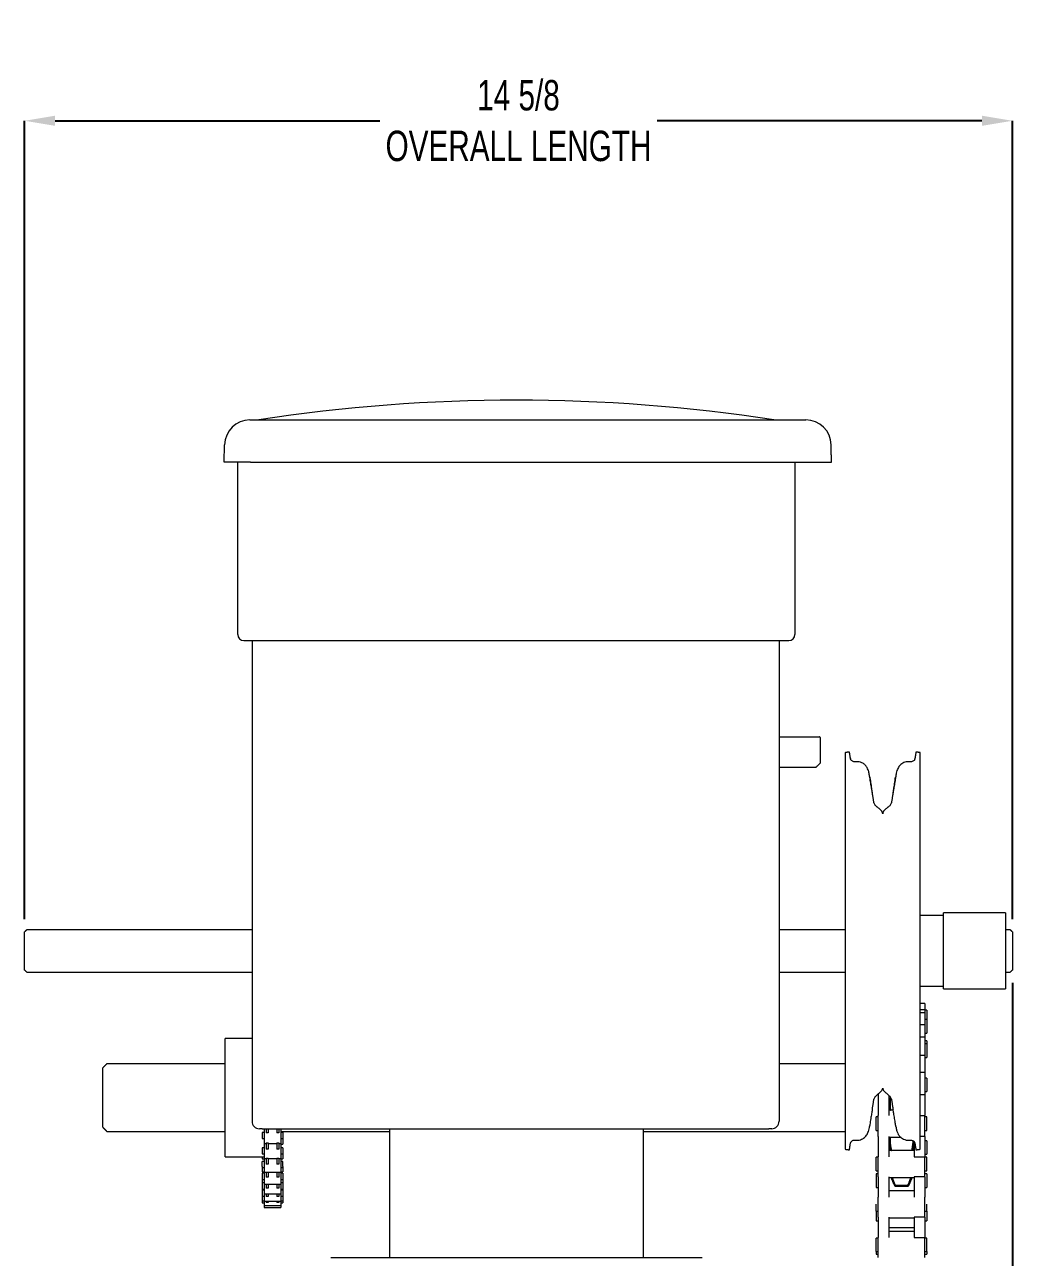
# Model space of a CAD drawing. Header units: inches. Extents: x 2.1 to 21.5, y 6 to 20.3.
# Drawn here: x 2.24 to 7.12, y 14.24 to 20.32 of the extents above; entities that cross this region are included whole.
import ezdxf

# ---------------------------------------------------------------- set-up
doc = ezdxf.new("R2010")
doc.units = ezdxf.units.IN
doc.header["$MEASUREMENT"] = 0
doc.header["$PDSIZE"] = -1
doc.layers.add('DIM', color=1, linetype='Continuous')
doc.styles.add('SLDTEXTSTYLE0', font='ARIAL.TTF', dxfattribs={"width": 0.7})
doc.dimstyles.new('SLDDIMSTYLE0', dxfattribs={"dimtxt": 0.15, "dimasz": 0.15, "dimexe": 0, "dimexo": 0.0625, "dimgap": 0.0375, "dimtad": 0, "dimtih": 1, "dimtoh": 1, "dimdec": 3, "dimlfac": 3, "dimrnd": 1e-09, "dimzin": 12, "dimdsep": 46, "dimtxsty": 'SLDTEXTSTYLE0', "dimsah": 1, "dimcen": 0.09, "dimadec": 0, "dimazin": 0, "dimtfac": 1, "dimtdec": 3, "dimtofl": 0, "dimtmove": 0, "dimatfit": 3, "dimfxl": 0, "dimtolj": 1, "dimtzin": 12, "dimarcsym": 0})
doc.dimstyles.new('SLDDIMSTYLE1', dxfattribs={"dimtxt": 0.15, "dimasz": 0.15, "dimexe": 0, "dimexo": 0.0625, "dimgap": 0.0375, "dimtad": 0, "dimtih": 1, "dimtoh": 1, "dimdec": 3, "dimlfac": 3, "dimrnd": 1e-09, "dimzin": 12, "dimdsep": 46, "dimtxsty": 'SLDTEXTSTYLE0', "dimsah": 1, "dimcen": 0.09, "dimadec": 0, "dimazin": 0, "dimtfac": 1, "dimtdec": 3, "dimtofl": 0, "dimtmove": 0, "dimatfit": 3, "dimfxl": 0, "dimtolj": 1, "dimtzin": 12, "dimarcsym": 0})

# ---------------------------------------------------------------- blocks, each defined once
blk = doc.blocks.new('*D8')
at = {"color": 0, "linetype": 'ByBlock', "lineweight": -2}
for p, q in [((2.2424, 15.9057), (2.2424, 19.8452)), ((2.3924, 19.8452), (3.9956, 19.8452)), ((6.9674, 19.8452), (5.3642, 19.8452)), ((7.1174, 15.9057), (7.1174, 19.8452))]:
    blk.add_line(p, q, dxfattribs=at)
at = {"color": 0, "linetype": 'ByBlock'}
for points in [[(2.2424, 19.8452), (2.3924, 19.8202), (2.3924, 19.8702)], [(7.1174, 19.8452), (6.9674, 19.8202), (6.9674, 19.8702)]]:
    blk.add_solid(points, dxfattribs=at)
at = {"layer": 'DEFPOINTS', "color": 0, "linetype": 'ByBlock'}
for p in [(2.2424, 15.8432), (7.1174, 15.8432)]:
    blk.add_point(p, dxfattribs=at)
at = {"color": 0, "linetype": 'ByBlock', "insert": (4.6799, 19.8452), "char_height": 0.15, "attachment_point": 5, "style": 'SLDTEXTSTYLE0'}
blk.add_mtext('14 5/8\\POVERALL LENGTH', dxfattribs=at)
blk = doc.blocks.new('*D9')
at = {"color": 0, "linetype": 'ByBlock', "lineweight": -2}
for p, q in [((7.1174, 15.5927), (7.1174, 6.9449)), ((6.1337, 7.9684), (6.1337, 6.9449)), ((6.2837, 6.9449), (6.3489, 6.9449)), ((6.9674, 6.9449), (6.9022, 6.9449))]:
    blk.add_line(p, q, dxfattribs=at)
at = {"color": 0, "linetype": 'ByBlock'}
for points in [[(6.1337, 6.9449), (6.2837, 6.9699), (6.2837, 6.9199)], [(7.1174, 6.9449), (6.9674, 6.9699), (6.9674, 6.9199)]]:
    blk.add_solid(points, dxfattribs=at)
at = {"layer": 'DEFPOINTS', "color": 0, "linetype": 'ByBlock'}
for p in [(7.1174, 15.6552), (6.1337, 8.0309)]:
    blk.add_point(p, dxfattribs=at)
at = {"color": 0, "linetype": 'ByBlock', "insert": (6.6256, 6.9449), "char_height": 0.15, "attachment_point": 5, "style": 'SLDTEXTSTYLE0'}
blk.add_mtext('2 15/16\\PSIDE\\PROOM', dxfattribs=at)

msp = doc.modelspace()

# ---------------------------------------------------------------- linework, layer by layer
at = {"color": 7, "linetype": 'Continuous', "lineweight": 15}
for p, q in [((3.354323, 18.369427), (3.356486, 18.369427)), ((3.356486, 18.369427), (5.981486, 18.369427)), ((5.981486, 18.369427), (5.983649, 18.369427)), ((5.983649, 18.369427), (6.098031, 18.369427)), ((3.22785, 18.161094), (3.229342, 18.246609)), ((3.356486, 18.161094), (3.22785, 18.161094)), ((3.293983, 17.310167), (3.293983, 18.161094)), ((3.356486, 18.161094), (6.224504, 18.161094)), ((6.043983, 18.161094), (6.043983, 17.310167)), ((3.323916, 17.280234), (3.345516, 17.280234)), ((3.345516, 17.280234), (5.99245, 17.280234)), ((3.364572, 17.280234), (3.364572, 14.9089)), ((5.966239, 17.280234), (5.966239, 14.9089)), ((5.99245, 17.280234), (6.01405, 17.280234)), ((5.966239, 16.805411), (6.148983, 16.805411)), ((6.168983, 16.802411), (6.168983, 16.676078)), ((6.291839, 16.727511), (6.291839, 16.255198)), ((6.662972, 14.770957), (6.662972, 16.727511)), ((6.291839, 16.255198), (6.291839, 14.770957)), ((6.778072, 15.561734), (6.778072, 15.936734)), ((7.084072, 15.936734), (7.084072, 15.561734)), ((2.242406, 15.655234), (2.242406, 15.843234)), ((7.117406, 15.843234), (7.117406, 15.655234)), ((6.662972, 15.460086), (6.686239, 15.460086)), ((6.686239, 15.489773), (6.686239, 15.460086)), ((6.686239, 15.460086), (6.686239, 15.443865)), ((6.695406, 15.456439), (6.695406, 15.410532)), ((6.686239, 15.443865), (6.686239, 15.385659)), ((6.695406, 15.410532), (6.695406, 15.343865)), ((6.662972, 15.385659), (6.686239, 15.385659)), ((6.686239, 15.385659), (6.686239, 15.324119)), ((3.231566, 14.734234), (3.231566, 15.317567)), ((6.686239, 15.324119), (6.686239, 15.235635)), ((6.695406, 15.305853), (6.695406, 15.290793)), ((6.695406, 15.290793), (6.695406, 15.224126)), ((6.662972, 15.235635), (6.686239, 15.235635)), ((6.686239, 15.235635), (6.686239, 15.148985)), ((2.627906, 15.067567), (2.627906, 15.172567)), ((6.686239, 15.148985), (6.662972, 15.148985)), ((6.686239, 15.148985), (6.686239, 15.041305)), ((6.695406, 15.122196), (6.695406, 15.055529)), ((2.627906, 14.984234), (2.627906, 15.067567)), ((6.454572, 15.042895), (6.454572, 15.041305)), ((6.454572, 15.042895), (6.454572, 14.936728)), ((6.507906, 15.036071), (6.507906, 14.936728)), ((6.513656, 15.022196), (6.513656, 14.989882)), ((6.662972, 15.041305), (6.686239, 15.041305)), ((6.686239, 15.041305), (6.686239, 14.936728)), ((2.627906, 14.879234), (2.627906, 14.984234)), ((6.513656, 14.989882), (6.513656, 14.96368)), ((6.445406, 14.86368), (6.445406, 14.930347)), ((6.454572, 14.834484), (6.454572, 14.936728)), ((6.662972, 14.936728), (6.686239, 14.936728)), ((6.686239, 14.834484), (6.686239, 14.936728)), ((6.695406, 14.86368), (6.695406, 14.930347)), ((3.415406, 14.872234), (3.401239, 14.872234)), ((3.413983, 14.853347), (3.413983, 14.831633)), ((3.415406, 14.872234), (5.915406, 14.872234)), ((3.424816, 14.872234), (3.424816, 14.821413)), ((3.434816, 14.873305), (3.434816, 14.852597)), ((3.444816, 14.852597), (3.434816, 14.852597)), ((3.444816, 14.873305), (3.444816, 14.852597)), ((3.486483, 14.873305), (3.486483, 14.852597)), ((3.496483, 14.852597), (3.486483, 14.852597)), ((3.496483, 14.873305), (3.496483, 14.852597)), ((3.506483, 14.872234), (3.506483, 14.821413)), ((3.517316, 14.853347), (3.517316, 14.831633)), ((4.044572, 14.237567), (4.044572, 14.870497)), ((5.294572, 14.870497), (5.294572, 14.237567)), ((5.929572, 14.872234), (5.915406, 14.872234)), ((3.413983, 14.831633), (3.413983, 14.82318)), ((3.424816, 14.821413), (3.424816, 14.79993)), ((3.424816, 14.79993), (3.424816, 14.741239)), ((3.434816, 14.803348), (3.444816, 14.803348)), ((3.434816, 14.803348), (3.434816, 14.77181)), ((3.444816, 14.803348), (3.444816, 14.77181)), ((3.486483, 14.803348), (3.496483, 14.803348)), ((3.486483, 14.803348), (3.486483, 14.77181)), ((3.496483, 14.803348), (3.496483, 14.77181)), ((3.506483, 14.821413), (3.506483, 14.79993)), ((3.506483, 14.79993), (3.506483, 14.741239)), ((3.517316, 14.831633), (3.517316, 14.82318)), ((3.517316, 14.82318), (3.517316, 14.796231)), ((6.454572, 14.834484), (6.454572, 14.733977)), ((6.507906, 14.834484), (6.507906, 14.733977)), ((6.513656, 14.830347), (6.513656, 14.822016)), ((6.513656, 14.822016), (6.513656, 14.764406)), ((6.627906, 14.811541), (6.627906, 14.764406)), ((6.632906, 14.80784), (6.632906, 14.733977)), ((6.686239, 14.834484), (6.662972, 14.834484)), ((6.686239, 14.834484), (6.686239, 14.733977)), ((6.695406, 14.813182), (6.695406, 14.763957)), ((3.413983, 14.778625), (3.413983, 14.754766)), ((3.413983, 14.754766), (3.413983, 14.748458)), ((3.413983, 14.734234), (3.413983, 14.723813)), ((3.424816, 14.741239), (3.424816, 14.725208)), ((3.424816, 14.725208), (3.424816, 14.668873)), ((3.444816, 14.77181), (3.434816, 14.77181)), ((3.434816, 14.726493), (3.444816, 14.726493)), ((3.434816, 14.726493), (3.434816, 14.697993)), ((3.444816, 14.726493), (3.444816, 14.697993)), ((3.496483, 14.77181), (3.486483, 14.77181)), ((3.486483, 14.726493), (3.496483, 14.726493)), ((3.486483, 14.726493), (3.486483, 14.697993)), ((3.496483, 14.726493), (3.496483, 14.697993)), ((3.506483, 14.741239), (3.506483, 14.725208)), ((3.506483, 14.725208), (3.506483, 14.668873)), ((3.517316, 14.778625), (3.517316, 14.754766)), ((3.517316, 14.754766), (3.517316, 14.748458)), ((3.517316, 14.748458), (3.517316, 14.723813)), ((6.445406, 14.664406), (6.445406, 14.731073)), ((6.454572, 14.63521), (6.454572, 14.733977)), ((6.632906, 14.733977), (6.686239, 14.733977)), ((6.686239, 14.63521), (6.686239, 14.733977)), ((6.695406, 14.763957), (6.695406, 14.746515)), ((6.695406, 14.664406), (6.695406, 14.731073)), ((3.413983, 14.685335), (3.413983, 14.711098)), ((3.413983, 14.685335), (3.413983, 14.680931)), ((3.413983, 14.680931), (3.413983, 14.659266)), ((3.424816, 14.668873), (3.424816, 14.657681)), ((3.424816, 14.657777), (3.424816, 14.606298)), ((3.444816, 14.697993), (3.434816, 14.697993)), ((3.434816, 14.65785), (3.444816, 14.65785)), ((3.434816, 14.65785), (3.434816, 14.633168)), ((3.444816, 14.65785), (3.444816, 14.633168)), ((3.496483, 14.697993), (3.486483, 14.697993)), ((3.486483, 14.65785), (3.496483, 14.65785)), ((3.486483, 14.65785), (3.486483, 14.633168)), ((3.496483, 14.65785), (3.496483, 14.633168)), ((3.506483, 14.668873), (3.506483, 14.657681)), ((3.506483, 14.657777), (3.506483, 14.606298)), ((3.517316, 14.685335), (3.517316, 14.711098)), ((3.517316, 14.685335), (3.517316, 14.680931)), ((3.517316, 14.680931), (3.517316, 14.659266)), ((3.413983, 14.652619), (3.413983, 14.625244)), ((3.413983, 14.625244), (3.413983, 14.622452)), ((3.413983, 14.622452), (3.413983, 14.604791)), ((3.413983, 14.604791), (3.413983, 14.576142)), ((3.424816, 14.606298), (3.424816, 14.599202)), ((3.424816, 14.599202), (3.424816, 14.555232)), ((3.444816, 14.633168), (3.434816, 14.633168)), ((3.434816, 14.599301), (3.434816, 14.579115)), ((3.444816, 14.599301), (3.444816, 14.579115)), ((3.496483, 14.633168), (3.486483, 14.633168)), ((3.486483, 14.599301), (3.486483, 14.579115)), ((3.496483, 14.599301), (3.496483, 14.579115)), ((3.506483, 14.606298), (3.506483, 14.599202)), ((3.506483, 14.599202), (3.506483, 14.555232)), ((3.517316, 14.652619), (3.517316, 14.625244)), ((3.517316, 14.625244), (3.517316, 14.622452)), ((3.517316, 14.622452), (3.517316, 14.604791)), ((3.517316, 14.604791), (3.517316, 14.576142)), ((6.445406, 14.648958), (6.445406, 14.599733)), ((6.445406, 14.599733), (6.445406, 14.582291)), ((6.454572, 14.63521), (6.454572, 14.535234)), ((6.507906, 14.63521), (6.507906, 14.535234)), ((6.686239, 14.63521), (6.632906, 14.63521)), ((6.632906, 14.63521), (6.632906, 14.535234)), ((6.686239, 14.63521), (6.686239, 14.535234)), ((6.695406, 14.648958), (6.695406, 14.599733)), ((6.695406, 14.599733), (6.695406, 14.582291)), ((3.413983, 14.576142), (3.413983, 14.574625)), ((3.413983, 14.574625), (3.413983, 14.568928)), ((3.413983, 14.568928), (3.413983, 14.539377)), ((3.413983, 14.539377), (3.413983, 14.538761)), ((3.413983, 14.538761), (3.413983, 14.515954)), ((3.424816, 14.555232), (3.424816, 14.551375)), ((3.424816, 14.551375), (3.424816, 14.517075)), ((3.444816, 14.579115), (3.434816, 14.579115)), ((3.434816, 14.551385), (3.434816, 14.537316)), ((3.444816, 14.537316), (3.434816, 14.537316)), ((3.444816, 14.551385), (3.444816, 14.537316)), ((3.496483, 14.579115), (3.486483, 14.579115)), ((3.486483, 14.551385), (3.486483, 14.537316)), ((3.496483, 14.537316), (3.486483, 14.537316)), ((3.496483, 14.551385), (3.496483, 14.537316)), ((3.506483, 14.555232), (3.506483, 14.551375)), ((3.506483, 14.551375), (3.506483, 14.517075)), ((3.517316, 14.576142), (3.517316, 14.574625)), ((3.517316, 14.574625), (3.517316, 14.568928)), ((3.517316, 14.568928), (3.517316, 14.539377)), ((3.517316, 14.539377), (3.517316, 14.538761)), ((3.517316, 14.538761), (3.517316, 14.515954)), ((6.539656, 14.593013), (6.539656, 14.587291)), ((6.539656, 14.593013), (6.601906, 14.593013)), ((6.601906, 14.587291), (6.539656, 14.587291)), ((6.601906, 14.593013), (6.601906, 14.587291)), ((3.413983, 14.515954), (3.413983, 14.515844)), ((3.413983, 14.515954), (3.413983, 14.506503)), ((3.424816, 14.517075), (3.424816, 14.515511)), ((3.424816, 14.515844), (3.424816, 14.492874)), ((3.424816, 14.492874), (3.424816, 14.492594)), ((3.424816, 14.492874), (3.424816, 14.483253)), ((3.434816, 14.515511), (3.434816, 14.508917)), ((3.444816, 14.508917), (3.434816, 14.508917)), ((3.444816, 14.515511), (3.444816, 14.508917)), ((3.486483, 14.515511), (3.486483, 14.508917)), ((3.496483, 14.508917), (3.486483, 14.508917)), ((3.496483, 14.515511), (3.496483, 14.508917)), ((3.506483, 14.517075), (3.506483, 14.515511)), ((3.506483, 14.515844), (3.506483, 14.492874)), ((3.506483, 14.492874), (3.506483, 14.492594)), ((3.506483, 14.492874), (3.506483, 14.483253)), ((3.517316, 14.515954), (3.517316, 14.515844)), ((3.517316, 14.515954), (3.517316, 14.506503)), ((6.445406, 14.465133), (6.445406, 14.499234)), ((6.454572, 14.435936), (6.454572, 14.535234)), ((6.686239, 14.435936), (6.686239, 14.535234)), ((6.695406, 14.465133), (6.695406, 14.499234)), ((6.445406, 14.465133), (6.445406, 14.435509)), ((6.445406, 14.435509), (6.445406, 14.418067)), ((6.454572, 14.435936), (6.454572, 14.33543)), ((6.507906, 14.435936), (6.507906, 14.33543)), ((6.686239, 14.435936), (6.632906, 14.435936)), ((6.632906, 14.435936), (6.632906, 14.33543)), ((6.686239, 14.435936), (6.686239, 14.33543)), ((6.695406, 14.465133), (6.695406, 14.435509)), ((6.695406, 14.435509), (6.695406, 14.418067)), ((6.445406, 14.265859), (6.445406, 14.332526)), ((6.454572, 14.236663), (6.454572, 14.33543)), ((6.632906, 14.33543), (6.686239, 14.33543)), ((6.686239, 14.236663), (6.686239, 14.33543)), ((6.695406, 14.265859), (6.695406, 14.332526)), ((3.752906, 14.237567), (5.586239, 14.237567)), ((6.445406, 14.265859), (6.445406, 14.253844)), ((6.695406, 14.265859), (6.695406, 14.253844))]:
    msp.add_line(p, q, dxfattribs=at)
for centre, radius, start, end in [((4.668986, 10.133565), 8.333333, 81.2281669, 98.7718331), ((3.354323, 18.244428), 0.125, 90, 179), ((6.098031, 18.244428), 0.125, 1, 90), ((3.323916, 17.310167), 0.029933, 180, 270), ((6.01405, 17.310167), 0.029933, 270, 0), ((6.454837, 16.483228), 0.020833, 189, 228.3263491), ((6.456572, 16.4259), 0.020833, 0, 48.3263491), ((6.498239, 16.4259), 0.020833, 131.6736509, 180), ((6.499974, 16.483228), 0.020833, 311.6736509, 351), ((6.454837, 15.01524), 0.020833, 131.6736509, 171), ((6.456572, 15.072567), 0.020833, 311.6736509, 360), ((6.498239, 15.072567), 0.020833, 180, 228.3263491), ((6.499974, 15.01524), 0.020833, 9, 48.3263491), ((3.401239, 14.9089), 0.036667, 180, 270), ((5.929572, 14.9089), 0.036667, 270, 0)]:
    msp.add_arc(centre, radius, start, end, dxfattribs=at)
for points in [[(6.224504, 18.161094), (6.223012, 18.246609)], [(6.168983, 16.802411), (6.165983, 16.805411)], [(6.313239, 16.7309), (6.291839, 16.727511)], [(6.318458, 16.697946), (6.313239, 16.7309)], [(6.641572, 16.7309), (6.636337, 16.697845)], [(6.662972, 16.727511), (6.641572, 16.7309)], [(6.148983, 16.656078), (6.168983, 16.676078)], [(6.352563, 16.682718), (6.33818, 16.682718)], [(6.616672, 16.682718), (6.602248, 16.682718)], [(5.966239, 16.656078), (6.148983, 16.656078)], [(6.413798, 16.606159), (6.412333, 16.615295)], [(6.542478, 16.615295), (6.541013, 16.606159)], [(6.43426, 16.479969), (6.426337, 16.529992)], [(6.528443, 16.529798), (6.520551, 16.479969)], [(6.470424, 16.441462), (6.440985, 16.467667)], [(6.513826, 16.467667), (6.484387, 16.441462)], [(7.084072, 15.936734), (6.778072, 15.936734)], [(6.778072, 15.923734), (6.662972, 15.923734)], [(2.252405, 15.853234), (2.242406, 15.843234)], [(3.364572, 15.853234), (2.252405, 15.853234)], [(6.291839, 15.853234), (5.966239, 15.853234)], [(7.107406, 15.853234), (7.084072, 15.853234)], [(7.117406, 15.843234), (7.107406, 15.853234)], [(2.242406, 15.655234), (2.252405, 15.645234)], [(2.252405, 15.645234), (3.364572, 15.645234)], [(5.966239, 15.645234), (6.291839, 15.645234)], [(6.067406, 15.645365), (6.250739, 15.645365)], [(7.084072, 15.645234), (7.107406, 15.645234)], [(7.107406, 15.645234), (7.117406, 15.655234)], [(6.662972, 15.574734), (6.778072, 15.574734)], [(6.778072, 15.561734), (7.084072, 15.561734)], [(6.686239, 15.489773), (6.662972, 15.489773)], [(6.695406, 15.456439), (6.686239, 15.456439)], [(6.686239, 15.443865), (6.662972, 15.443865)], [(6.695406, 15.410532), (6.686239, 15.410532)], [(6.686239, 15.343865), (6.695406, 15.343865)], [(3.364572, 15.317567), (3.231566, 15.317567)], [(6.686239, 15.324126), (6.662972, 15.324126)], [(6.695406, 15.305853), (6.686239, 15.305853)], [(6.695406, 15.290793), (6.686239, 15.290793)], [(6.686239, 15.224126), (6.695406, 15.224126)], [(2.647906, 15.192567), (2.627906, 15.172567)], [(3.231566, 15.192567), (2.647906, 15.192567)], [(6.291839, 15.192567), (5.966239, 15.192567)], [(6.695406, 15.122196), (6.686239, 15.122196)], [(6.440985, 15.030801), (6.470424, 15.057006)], [(6.484387, 15.057006), (6.513826, 15.030801)], [(6.507906, 15.022196), (6.519612, 15.022196)], [(6.686239, 15.055529), (6.695406, 15.055529)], [(6.426356, 14.968595), (6.43426, 15.018499)], [(6.529267, 14.96368), (6.507906, 14.96368)], [(6.514202, 14.974192), (6.516937, 14.96368)], [(6.520551, 15.018499), (6.528473, 14.968477)], [(6.454572, 14.930347), (6.445406, 14.930347)], [(6.695406, 14.930347), (6.686239, 14.930347)], [(2.627906, 14.879234), (2.647906, 14.859234)], [(2.647906, 14.859234), (3.231566, 14.859234)], [(3.424816, 14.853347), (3.413983, 14.853347)], [(3.506483, 14.859234), (4.044572, 14.859234)], [(3.517316, 14.853347), (3.506483, 14.853347)], [(5.294572, 14.859234), (6.291839, 14.859234)], [(6.413798, 14.892309), (6.412333, 14.883173)], [(6.445406, 14.86368), (6.454572, 14.86368)], [(6.542478, 14.883173), (6.541013, 14.892309)], [(6.686239, 14.86368), (6.695406, 14.86368)], [(3.413983, 14.82318), (3.424816, 14.82318)], [(3.424816, 14.79993), (3.434816, 14.79993)], [(3.444816, 14.79993), (3.486483, 14.79993)], [(3.496483, 14.79993), (3.506483, 14.79993)], [(3.506483, 14.82318), (3.517316, 14.82318)], [(3.506483, 14.796231), (3.517316, 14.796231)], [(6.313239, 14.767567), (6.31825, 14.800854)], [(6.33818, 14.815749), (6.352563, 14.815749)], [(6.507906, 14.830347), (6.566155, 14.830347)], [(6.514202, 14.801579), (6.519984, 14.765442)], [(6.602248, 14.815749), (6.616672, 14.815749)], [(6.621577, 14.765442), (6.627359, 14.801579)], [(6.627359, 14.801579), (6.627651, 14.8125)], [(6.636051, 14.802426), (6.641572, 14.767567)], [(6.695406, 14.813182), (6.686239, 14.813182)], [(3.231566, 14.734234), (3.424816, 14.734234)], [(3.424816, 14.778625), (3.413983, 14.778625)], [(3.413983, 14.748458), (3.424816, 14.748458)], [(3.413983, 14.723813), (3.424816, 14.723813)], [(3.424816, 14.725208), (3.434816, 14.725208)], [(3.444816, 14.725208), (3.486483, 14.725208)], [(3.496483, 14.725208), (3.506483, 14.725208)], [(3.517316, 14.778625), (3.506483, 14.778625)], [(3.506483, 14.748458), (3.517316, 14.748458)], [(3.506483, 14.723813), (3.517316, 14.723813)], [(6.291839, 14.770957), (6.313239, 14.767567)], [(6.454572, 14.731073), (6.445406, 14.731073)], [(6.632906, 14.764406), (6.507906, 14.764406)], [(6.519984, 14.765442), (6.520313, 14.764406)], [(6.621248, 14.764406), (6.621577, 14.765442)], [(6.641572, 14.767567), (6.662972, 14.770957)], [(6.686239, 14.746515), (6.695406, 14.746515)], [(6.695406, 14.731073), (6.686239, 14.731073)], [(3.424816, 14.711098), (3.413983, 14.711098)], [(3.413983, 14.680931), (3.424816, 14.680931)], [(3.413983, 14.659266), (3.424816, 14.659266)], [(3.424816, 14.657681), (3.434816, 14.657681)], [(3.444816, 14.657681), (3.486483, 14.657681)], [(3.496483, 14.657681), (3.506483, 14.657681)], [(3.517316, 14.711098), (3.506483, 14.711098)], [(3.506483, 14.680931), (3.517316, 14.680931)], [(3.506483, 14.659266), (3.517316, 14.659266)], [(6.445406, 14.664406), (6.454572, 14.664406)], [(6.686239, 14.664406), (6.695406, 14.664406)], [(3.424816, 14.652619), (3.413983, 14.652619)], [(3.413983, 14.622452), (3.424816, 14.622452)], [(3.424816, 14.604791), (3.413983, 14.604791)], [(3.424816, 14.599202), (3.506483, 14.599202)], [(3.517316, 14.652619), (3.506483, 14.652619)], [(3.506483, 14.622452), (3.517316, 14.622452)], [(3.517316, 14.604791), (3.506483, 14.604791)], [(6.454572, 14.648958), (6.445406, 14.648958)], [(6.507906, 14.631073), (6.632906, 14.631073)], [(6.52348, 14.621284), (6.520567, 14.631073)], [(6.620994, 14.631073), (6.618081, 14.621284)], [(6.695406, 14.648958), (6.686239, 14.648958)], [(3.413983, 14.574625), (3.424816, 14.574625)], [(3.424816, 14.568928), (3.413983, 14.568928)], [(3.413983, 14.538761), (3.424816, 14.538761)], [(3.424816, 14.551375), (3.506483, 14.551375)], [(3.506483, 14.574625), (3.517316, 14.574625)], [(3.517316, 14.568928), (3.506483, 14.568928)], [(3.506483, 14.538761), (3.517316, 14.538761)], [(6.445406, 14.582291), (6.454572, 14.582291)], [(6.632906, 14.565133), (6.507906, 14.565133)], [(6.686239, 14.582291), (6.695406, 14.582291)], [(3.413983, 14.515844), (3.424816, 14.515844)], [(3.413983, 14.506503), (3.424816, 14.506503)], [(3.424816, 14.515511), (3.506483, 14.515511)], [(3.424816, 14.492594), (3.506483, 14.492594)], [(3.424816, 14.483253), (3.506483, 14.483253)], [(3.506483, 14.515844), (3.517316, 14.515844)], [(3.506483, 14.506503), (3.517316, 14.506503)], [(6.445406, 14.465133), (6.454572, 14.465133)], [(6.445406, 14.418067), (6.454572, 14.418067)], [(6.507906, 14.4318), (6.632906, 14.4318)], [(6.686239, 14.465133), (6.695406, 14.465133)], [(6.686239, 14.418067), (6.695406, 14.418067)], [(6.507906, 14.384734), (6.632906, 14.384734)], [(6.632906, 14.365859), (6.507906, 14.365859)], [(6.454572, 14.332526), (6.445406, 14.332526)], [(6.695406, 14.332526), (6.686239, 14.332526)], [(6.445406, 14.265859), (6.454572, 14.265859)], [(6.445406, 14.253844), (6.454572, 14.253844)], [(6.686239, 14.265859), (6.695406, 14.265859)], [(6.686239, 14.253844), (6.695406, 14.253844)]]:
    msp.add_open_spline(points, degree=1, dxfattribs=at)
for points, knots in [([(6.148983, 16.805411), (6.154701, 16.805411), (6.163924, 16.805411), (6.164946, 16.805411), (6.165335, 16.805411)], [0, 0, 0, 0, 0.62002316, 1, 1, 1, 1]), ([(6.338069, 16.682768), (6.337965, 16.68275), (6.335572, 16.682328), (6.331204, 16.683678), (6.326072, 16.686251), (6.322532, 16.689522), (6.32029, 16.692654), (6.319066, 16.695181), (6.318522, 16.696686), (6.318276, 16.697504), (6.318148, 16.698005), (6.31814, 16.698068), (6.318245, 16.697543), (6.318304, 16.697242)], [0, 0, 0, 0, 0.00818008, 0.18807591, 0.3331138, 0.45550621, 0.55736343, 0.6345438, 0.68426168, 0.72709555, 0.78296377, 0.87604084, 1, 1, 1, 1]), ([(6.412328, 16.61535), (6.411779, 16.618652), (6.410258, 16.627801), (6.406757, 16.641018), (6.400338, 16.654957), (6.391721, 16.666495), (6.380608, 16.67538), (6.368224, 16.680704), (6.358797, 16.683071), (6.353433, 16.682518), (6.35253, 16.682425)], [0, 0, 0, 0, 0.10164105, 0.28163687, 0.41258985, 0.5644435, 0.71397333, 0.83690872, 0.97255356, 1, 1, 1, 1]), ([(6.602277, 16.682379), (6.601338, 16.682488), (6.596069, 16.683102), (6.586986, 16.680772), (6.576201, 16.676313), (6.567387, 16.670072), (6.560191, 16.662721), (6.554303, 16.654224), (6.549587, 16.644516), (6.545824, 16.633026), (6.543742, 16.623125), (6.542741, 16.616943), (6.542483, 16.61535)], [0, 0, 0, 0, 0.02854153, 0.160271626, 0.275397116, 0.382166877, 0.484247128, 0.585549297, 0.693782081, 0.809917363, 0.951011805, 1, 1, 1, 1]), ([(6.636593, 16.697713), (6.636613, 16.697796), (6.636647, 16.697935), (6.636439, 16.69716), (6.636013, 16.695876), (6.634857, 16.693191), (6.632093, 16.689062), (6.627021, 16.685074), (6.621408, 16.682753), (6.617872, 16.682979), (6.616685, 16.683055)], [0, 0, 0, 0, 0.09797751, 0.16404416, 0.22209214, 0.30003109, 0.46201464, 0.67571451, 0.89115519, 1, 1, 1, 1]), ([(6.635392, 16.690946), (6.635639, 16.692402), (6.636218, 16.695817), (6.636461, 16.697027), (6.6366, 16.697721)], [0, 0, 0, 0, 0.42639078, 1, 1, 1, 1]), ([(6.426292, 16.530279), (6.426053, 16.531748), (6.425345, 16.536097), (6.422862, 16.550826), (6.418707, 16.575707), (6.415433, 16.596018), (6.413798, 16.606159)], [0, 0, 0, 0, 0.1451666, 0.42978117, 0.71532609, 1, 1, 1, 1]), ([(6.413798, 16.605995), (6.414717, 16.600152), (6.417246, 16.584079), (6.42107, 16.55897), (6.424663, 16.534027), (6.425748, 16.524216), (6.426292, 16.5193)], [0, 0, 0, 0, 0.16031138, 0.44095094, 0.71987661, 1, 1, 1, 1]), ([(6.541013, 16.606159), (6.540094, 16.600433), (6.537565, 16.584685), (6.533741, 16.561508), (6.530148, 16.540165), (6.529063, 16.533579), (6.528519, 16.530279)], [0, 0, 0, 0, 0.1603093, 0.4409493, 0.71987461, 1, 1, 1, 1]), ([(6.528519, 16.5193), (6.528758, 16.521616), (6.529466, 16.528471), (6.531949, 16.546761), (6.536104, 16.574688), (6.539379, 16.59557), (6.541013, 16.605995)], [0, 0, 0, 0, 0.14516486, 0.4297803, 0.7153236, 1, 1, 1, 1]), ([(6.426292, 14.968189), (6.426053, 14.96672), (6.425345, 14.962371), (6.422862, 14.947641), (6.418707, 14.92276), (6.415433, 14.902449), (6.413798, 14.892309)], [0, 0, 0, 0, 0.14516356, 0.42977878, 0.71532435, 1, 1, 1, 1]), ([(6.513656, 14.989882), (6.513692, 14.985419), (6.513738, 14.979734), (6.51412, 14.975173), (6.514202, 14.974192)], [0, 0, 0, 0, 0.78511754, 1, 1, 1, 1]), ([(6.541013, 14.892309), (6.540094, 14.898035), (6.537565, 14.913783), (6.533741, 14.93696), (6.530148, 14.958303), (6.529063, 14.964889), (6.528519, 14.968189)], [0, 0, 0, 0, 0.16031043, 0.44095093, 0.71987411, 1, 1, 1, 1]), ([(6.35253, 14.816089), (6.35347, 14.81598), (6.358741, 14.815365), (6.367825, 14.817695), (6.378611, 14.822154), (6.387424, 14.828396), (6.39462, 14.835747), (6.400509, 14.844244), (6.405224, 14.853952), (6.408987, 14.865442), (6.411069, 14.875342), (6.41207, 14.881524), (6.412328, 14.883117)], [0, 0, 0, 0, 0.02858875, 0.16031291, 0.27543142, 0.38219884, 0.48427418, 0.58557207, 0.69379977, 0.80993005, 0.95101429, 1, 1, 1, 1]), ([(6.542483, 14.883117), (6.543032, 14.879815), (6.544554, 14.870667), (6.548054, 14.85745), (6.554474, 14.84351), (6.56309, 14.831973), (6.574203, 14.823087), (6.586587, 14.817764), (6.596013, 14.815397), (6.601376, 14.815949), (6.602277, 14.816042)], [0, 0, 0, 0, 0.10164179, 0.28164958, 0.41260482, 0.56446552, 0.71400458, 0.83694371, 0.97259471, 1, 1, 1, 1]), ([(6.31825, 14.800854), (6.318309, 14.801068), (6.318423, 14.801478), (6.318946, 14.802991), (6.32029, 14.805894), (6.323405, 14.810159), (6.328902, 14.81397), (6.334344, 14.815933), (6.337416, 14.815564), (6.338105, 14.815481)], [0, 0, 0, 0, 0.07338832, 0.14067259, 0.23962789, 0.42894774, 0.68116878, 0.92847477, 1, 1, 1, 1]), ([(6.513656, 14.822016), (6.513692, 14.816543), (6.513738, 14.809572), (6.51412, 14.802993), (6.514202, 14.801579)], [0, 0, 0, 0, 0.78515169, 1, 1, 1, 1]), ([(6.616968, 14.815693), (6.619217, 14.815482), (6.623369, 14.815093), (6.628514, 14.812328), (6.632128, 14.809123), (6.634435, 14.805958), (6.635708, 14.803379), (6.636277, 14.801818), (6.63653, 14.800981), (6.636587, 14.800759), (6.636619, 14.800635)], [0, 0, 0, 0, 0.22486474, 0.41492642, 0.5751673, 0.70882219, 0.81110139, 0.87689657, 0.93127388, 1, 1, 1, 1]), ([(6.539656, 14.587291), (6.536632, 14.592219), (6.530577, 14.602086), (6.525848, 14.614879), (6.52348, 14.621284)], [0, 0, 0, 0, 0.49933948, 1, 1, 1, 1]), ([(6.525158, 14.631073), (6.529128, 14.619387), (6.533585, 14.606269), (6.539058, 14.594318), (6.539656, 14.593013)], [0, 0, 0, 0, 0.890839061, 1, 1, 1, 1]), ([(6.601906, 14.593013), (6.604942, 14.599826), (6.610394, 14.61206), (6.614658, 14.625235), (6.616547, 14.631073)], [0, 0, 0, 0, 0.55685114, 1, 1, 1, 1]), ([(6.618081, 14.621284), (6.613591, 14.610042), (6.608616, 14.597584), (6.602503, 14.588207), (6.601906, 14.587291)], [0, 0, 0, 0, 0.90231737, 1, 1, 1, 1])]:
    msp.add_open_spline(points, degree=3, knots=knots, dxfattribs=at)

# ---------------------------------------------------------------- dimensions: what is measured, and where the dimension line sits
at = {"layer": 'DIM'}
for base, p1, p2, text, dimstyle, picture, middle in [((7.117406, 19.845232), (2.242406, 15.843234), (7.117406, 15.843234), '<>\\POVERALL LENGTH', 'SLDDIMSTYLE0', '*D8', (4.679906, 19.845232)), ((6.133739, 6.944949), (7.117406, 15.655234), (6.133739, 8.0309), '<>\\PSIDE\\PROOM', 'SLDDIMSTYLE1', '*D9', (6.625572, 6.944949))]:
    dim = msp.add_linear_dim(base=base, p1=p1, p2=p2, angle=0, text=text, dimstyle=dimstyle, override={"dimdec": 4, "dimlunit": 5, "dimfrac": 2}, dxfattribs=at)
    dim.commit()
    dim.dimension.update_dxf_attribs({"geometry": picture, "text_midpoint": middle})

doc.saveas('drawing.dxf')
